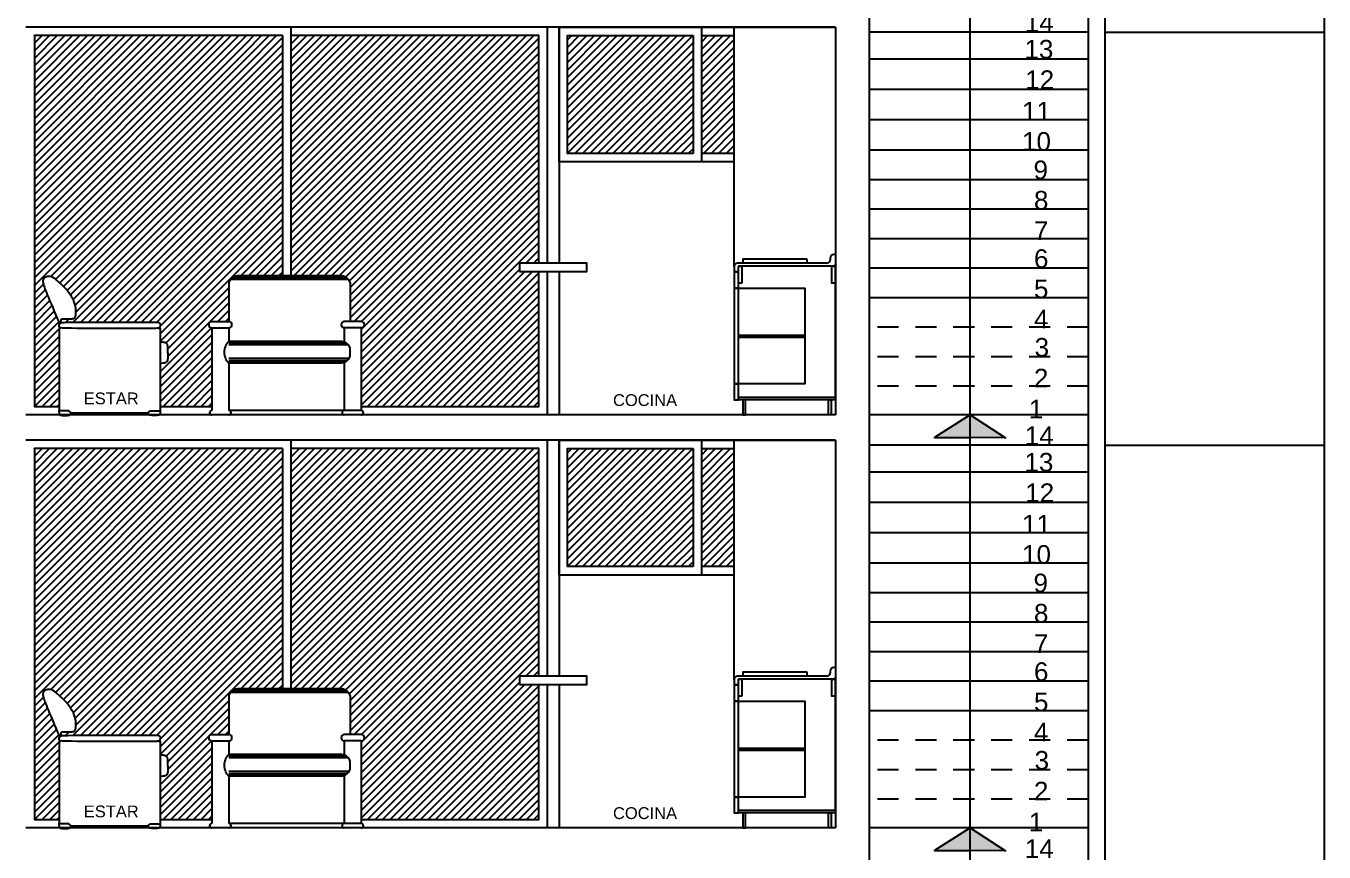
# Model space of a CAD drawing. Header units: millimetres. Extents: x 1217 to 2428, y 234 to 644.
# Drawn here: x 2238.77 to 2246.47, y 409.11 to 414.01 of the extents above; entities that cross this region are included whole.
import ezdxf

# ---------------------------------------------------------------- set-up
doc = ezdxf.new("R2010")
doc.units = ezdxf.units.MM
doc.linetypes.add('HIDDEN2', pattern=[0.1875, 0.125, -0.0625])
for name, color, linetype in [('0.1', 251, 'Continuous'), ('0.2', 2, 'Continuous'), ('0.3', 6, 'Continuous'), ('ARTEFACTOS', 4, 'Continuous'), ('estructura', 3, 'Continuous'), ('Muebles', 8, 'Continuous'), ('MURO', 5, 'Continuous'), ('Texto', 1, 'Continuous')]:
    doc.layers.add(name, color=color, linetype=linetype)
doc.styles.get("Standard").update_dxf_attribs({"font": 'arial.ttf'})
pattern_1 = [(45, (422.33998, -287.923547), (-0.0224506403, 0.0224506403), [])]
pattern_2 = [(45, (422.33998, -285.473547), (-0.0224506403, 0.0224506403), [])]

# ---------------------------------------------------------------- blocks, each defined once
blk = doc.blocks.new('sillon elv 1')
at = {"layer": '0.2'}
blk.add_line((382065.2343, 7753267.5813), (382065.6901, 7753267.5813), dxfattribs=at)
for points in [[(382065.1739, 7753268.114), (382065.1742, 7753268.1156), (382065.1744, 7753268.1172), (382065.1745, 7753268.1189), (382065.1746, 7753268.1205), (382065.1745, 7753268.1222), (382065.1745, 7753268.1238), (382065.1744, 7753268.1253), (382065.1744, 7753268.1268), (382065.1745, 7753268.1281), (382065.1745, 7753268.1294), (382065.1747, 7753268.1306), (382065.1749, 7753268.1316), (382065.1751, 7753268.1326), (382065.1753, 7753268.1335), (382065.1756, 7753268.1342), (382065.1759, 7753268.1349), (382065.1762, 7753268.1355), (382065.1765, 7753268.136), (382065.1768, 7753268.1364), (382065.1771, 7753268.1368), (382065.1775, 7753268.1371), (382065.178, 7753268.1373), (382065.1785, 7753268.1375), (382065.179, 7753268.1376), (382065.1796, 7753268.1377), (382065.1804, 7753268.1378), (382065.1814, 7753268.1379), (382065.1828, 7753268.1379), (382065.1846, 7753268.138), (382065.187, 7753268.138), (382065.19, 7753268.1381), (382065.1937, 7753268.1381), (382065.1982, 7753268.1381), (382065.2034, 7753268.1382), (382065.2089, 7753268.1383), (382065.2147, 7753268.1384), (382065.2204, 7753268.1385), (382065.2259, 7753268.1386), (382065.231, 7753268.1388), (382065.2353, 7753268.139), (382065.2389, 7753268.1392), (382065.2417, 7753268.1395), (382065.2439, 7753268.1397), (382065.2455, 7753268.14), (382065.2467, 7753268.1403), (382065.2476, 7753268.1405), (382065.2482, 7753268.1408), (382065.2488, 7753268.141), (382065.2493, 7753268.1412), (382065.2498, 7753268.1413), (382065.2504, 7753268.1415), (382065.2509, 7753268.1417), (382065.2515, 7753268.142), (382065.2522, 7753268.1423), (382065.2529, 7753268.1426), (382065.2537, 7753268.1431), (382065.2545, 7753268.1437), (382065.2554, 7753268.1444), (382065.2563, 7753268.1454), (382065.2572, 7753268.1465), (382065.2581, 7753268.148), (382065.2589, 7753268.1498), (382065.2597, 7753268.1519), (382065.2604, 7753268.1545), (382065.2611, 7753268.1574), (382065.2616, 7753268.1608), (382065.262, 7753268.1645), (382065.2624, 7753268.1685), (382065.2626, 7753268.1727), (382065.2627, 7753268.1771), (382065.2627, 7753268.1816), (382065.2627, 7753268.1863), (382065.2625, 7753268.1909), (382065.2622, 7753268.1956), (382065.2617, 7753268.2004), (382065.2611, 7753268.2053), (382065.2603, 7753268.2102), (382065.2593, 7753268.2154), (382065.258, 7753268.2207), (382065.2565, 7753268.2262), (382065.2547, 7753268.2319), (382065.2526, 7753268.2378), (382065.2501, 7753268.2439), (382065.2474, 7753268.2502), (382065.2443, 7753268.2566), (382065.2408, 7753268.2632), (382065.2369, 7753268.2699), (382065.2327, 7753268.2767), (382065.228, 7753268.2836), (382065.2229, 7753268.2906), (382065.2176, 7753268.2976), (382065.212, 7753268.3046), (382065.2061, 7753268.3115), (382065.2001, 7753268.3182), (382065.194, 7753268.3249), (382065.1878, 7753268.3313), (382065.1816, 7753268.3375), (382065.1754, 7753268.3434), (382065.1694, 7753268.349), (382065.1635, 7753268.3543), (382065.1578, 7753268.3592), (382065.1525, 7753268.3637), (382065.1475, 7753268.3679), (382065.1429, 7753268.3715), (382065.1387, 7753268.3747), (382065.135, 7753268.3775), (382065.1316, 7753268.3799), (382065.1286, 7753268.382), (382065.1259, 7753268.3837), (382065.1233, 7753268.3851), (382065.1209, 7753268.3863), (382065.1187, 7753268.3874), (382065.1165, 7753268.3882), (382065.1144, 7753268.3889), (382065.1123, 7753268.3895), (382065.1103, 7753268.3899), (382065.1083, 7753268.3902), (382065.1063, 7753268.3904), (382065.1044, 7753268.3905), (382065.1024, 7753268.3904), (382065.1005, 7753268.3903), (382065.0985, 7753268.39), (382065.0966, 7753268.3897), (382065.0947, 7753268.3894), (382065.0929, 7753268.3889), (382065.0912, 7753268.3885), (382065.0896, 7753268.388), (382065.088, 7753268.3876), (382065.0866, 7753268.3872), (382065.0853, 7753268.3867), (382065.084, 7753268.3863), (382065.0829, 7753268.3859), (382065.0818, 7753268.3854), (382065.0808, 7753268.385), (382065.0798, 7753268.3846), (382065.0789, 7753268.3841), (382065.0779, 7753268.3836), (382065.077, 7753268.3831), (382065.0761, 7753268.3825), (382065.0752, 7753268.3818), (382065.0743, 7753268.3811), (382065.0735, 7753268.3803), (382065.0726, 7753268.3794), (382065.0718, 7753268.3784), (382065.071, 7753268.3773), (382065.0702, 7753268.376), (382065.0695, 7753268.3746), (382065.0688, 7753268.3731), (382065.0682, 7753268.3715), (382065.0677, 7753268.3697), (382065.0672, 7753268.3679), (382065.0668, 7753268.3659), (382065.0666, 7753268.3638), (382065.0665, 7753268.3614), (382065.0666, 7753268.3588), (382065.0669, 7753268.3558), (382065.0675, 7753268.3524), (382065.0683, 7753268.3484), (382065.0695, 7753268.3438), (382065.0711, 7753268.3385), (382065.0731, 7753268.3324), (382065.0756, 7753268.3252), (382065.0787, 7753268.3168), (382065.0825, 7753268.3069), (382065.0871, 7753268.2952), (382065.0925, 7753268.2816), (382065.099, 7753268.2658), (382065.1066, 7753268.2475), (382065.1153, 7753268.2269), (382065.1246, 7753268.2047), (382065.1341, 7753268.1823), (382065.1433, 7753268.1607), (382065.1516, 7753268.1412), (382065.1585, 7753268.125), (382065.1635, 7753268.1132), (382065.1662, 7753268.107)], [(382065.7482, 7753268.1195), (382065.7512, 7753268.1185), (382065.7538, 7753268.1173), (382065.7559, 7753268.1159), (382065.7576, 7753268.1144), (382065.759, 7753268.1129), (382065.7601, 7753268.1112), (382065.761, 7753268.1096), (382065.7617, 7753268.1079), (382065.7622, 7753268.1063), (382065.7626, 7753268.1048), (382065.7628, 7753268.1033), (382065.7629, 7753268.1018), (382065.763, 7753268.1004), (382065.7629, 7753268.0991), (382065.7628, 7753268.0978), (382065.7626, 7753268.0966), (382065.7624, 7753268.0954), (382065.7621, 7753268.0943), (382065.7618, 7753268.0932), (382065.7614, 7753268.0922), (382065.7609, 7753268.0912), (382065.7604, 7753268.0903), (382065.7599, 7753268.0894), (382065.7593, 7753268.0885), (382065.7586, 7753268.0877), (382065.7578, 7753268.0869), (382065.757, 7753268.0861), (382065.756, 7753268.0854), (382065.7551, 7753268.0847), (382065.754, 7753268.0841), (382065.7529, 7753268.0835), (382065.7517, 7753268.083), (382065.7502, 7753268.0826), (382065.7476, 7753268.0823), (382065.7428, 7753268.082), (382065.7348, 7753268.0818), (382065.7223, 7753268.0816), (382065.7045, 7753268.0815), (382065.6801, 7753268.0814), (382065.6482, 7753268.0813), (382065.6082, 7753268.0812), (382065.5617, 7753268.0812), (382065.5109, 7753268.0812), (382065.458, 7753268.0813), (382065.4051, 7753268.0813), (382065.3544, 7753268.0815), (382065.3081, 7753268.0817), (382065.2683, 7753268.0819), (382065.2366, 7753268.0823), (382065.2126, 7753268.0827), (382065.1951, 7753268.0832), (382065.1831, 7753268.0837), (382065.1755, 7753268.0842), (382065.1711, 7753268.0848), (382065.169, 7753268.0854), (382065.168, 7753268.0859), (382065.1673, 7753268.0865), (382065.1666, 7753268.0871), (382065.166, 7753268.0877), (382065.1655, 7753268.0884), (382065.1649, 7753268.0891), (382065.1645, 7753268.0899), (382065.164, 7753268.0907), (382065.1636, 7753268.0917), (382065.1633, 7753268.0927), (382065.1629, 7753268.0939), (382065.1627, 7753268.0951), (382065.1625, 7753268.0963), (382065.1623, 7753268.0976), (382065.1623, 7753268.0988), (382065.1623, 7753268.1), (382065.1625, 7753268.1011), (382065.1628, 7753268.1021), (382065.1632, 7753268.1031), (382065.1636, 7753268.1039), (382065.1642, 7753268.1048), (382065.1648, 7753268.1056), (382065.1655, 7753268.1063), (382065.1662, 7753268.1071), (382065.1669, 7753268.1078), (382065.1676, 7753268.1086), (382065.1684, 7753268.1094), (382065.1691, 7753268.1101), (382065.1699, 7753268.1109), (382065.1707, 7753268.1116), (382065.1716, 7753268.1124), (382065.1724, 7753268.113), (382065.1733, 7753268.1137), (382065.1743, 7753268.1143), (382065.1753, 7753268.1148), (382065.1764, 7753268.1153), (382065.1774, 7753268.1157), (382065.1785, 7753268.1161), (382065.1796, 7753268.1164), (382065.1807, 7753268.1167), (382065.1818, 7753268.1169), (382065.1839, 7753268.1172), (382065.1926, 7753268.1174), (382065.2144, 7753268.1176), (382065.2558, 7753268.1178), (382065.3233, 7753268.1181), (382065.4235, 7753268.1185), (382065.563, 7753268.1189), (382065.7482, 7753268.1195)], [(382065.1727, 7753268.0846), (382065.1704, 7753268.0832), (382065.1685, 7753268.0819), (382065.1669, 7753268.0806), (382065.1657, 7753268.0794), (382065.1647, 7753268.0781), (382065.164, 7753268.0769), (382065.1634, 7753268.0758), (382065.1631, 7753268.0746), (382065.1628, 7753268.0726), (382065.1626, 7753268.0652), (382065.1625, 7753268.047), (382065.1624, 7753268.0127), (382065.1624, 7753267.9567), (382065.1624, 7753267.8738), (382065.1624, 7753267.7584), (382065.1624, 7753267.6053)], [(382065.7621, 7753268.0013), (382065.7666, 7753268.0017), (382065.7707, 7753268.0019), (382065.7743, 7753268.0019), (382065.7775, 7753268.0017), (382065.7804, 7753268.0013), (382065.783, 7753268.0009), (382065.7852, 7753268.0003), (382065.7873, 7753267.9997), (382065.7892, 7753267.9991), (382065.791, 7753267.9984), (382065.7926, 7753267.9978), (382065.7941, 7753267.9971), (382065.7954, 7753267.9963), (382065.7966, 7753267.9955), (382065.7977, 7753267.9947), (382065.7987, 7753267.9938), (382065.7996, 7753267.9929), (382065.8005, 7753267.9919), (382065.8012, 7753267.9909), (382065.8018, 7753267.9898), (382065.8024, 7753267.9888), (382065.803, 7753267.9877), (382065.8034, 7753267.9866), (382065.8039, 7753267.9855), (382065.8043, 7753267.9843), (382065.8046, 7753267.9831), (382065.8049, 7753267.9816), (382065.8052, 7753267.9797), (382065.8055, 7753267.9773), (382065.8058, 7753267.9743), (382065.806, 7753267.9705), (382065.8062, 7753267.9658), (382065.8064, 7753267.9601), (382065.8066, 7753267.9536), (382065.8068, 7753267.9466), (382065.8069, 7753267.9394), (382065.8071, 7753267.9322), (382065.8072, 7753267.9251), (382065.8072, 7753267.9186), (382065.8072, 7753267.9129), (382065.8072, 7753267.9081), (382065.8072, 7753267.9041), (382065.807, 7753267.901), (382065.8069, 7753267.8984), (382065.8067, 7753267.8964), (382065.8065, 7753267.8948), (382065.8062, 7753267.8934), (382065.8059, 7753267.8922), (382065.8056, 7753267.891), (382065.8053, 7753267.8898), (382065.8048, 7753267.8887), (382065.8044, 7753267.8876), (382065.8039, 7753267.8865), (382065.8033, 7753267.8855), (382065.8027, 7753267.8845), (382065.802, 7753267.8836), (382065.8012, 7753267.8828), (382065.8004, 7753267.882), (382065.7995, 7753267.8812), (382065.7986, 7753267.8805), (382065.7976, 7753267.8799), (382065.7966, 7753267.8793), (382065.7955, 7753267.8787), (382065.7944, 7753267.8782), (382065.7933, 7753267.8777), (382065.7918, 7753267.8772), (382065.7898, 7753267.8767), (382065.787, 7753267.8762), (382065.783, 7753267.8755), (382065.7778, 7753267.8748), (382065.7709, 7753267.874), (382065.7621, 7753267.8731)], [(382065.1619, 7753267.5923), (382065.1619, 7753267.5897), (382065.1619, 7753267.5872), (382065.162, 7753267.585), (382065.1622, 7753267.5829), (382065.1624, 7753267.581), (382065.1627, 7753267.5792), (382065.163, 7753267.5776), (382065.1633, 7753267.5762), (382065.1636, 7753267.5749), (382065.164, 7753267.5737), (382065.1644, 7753267.5727), (382065.1648, 7753267.5718), (382065.1653, 7753267.5709), (382065.1658, 7753267.5702), (382065.1665, 7753267.5695), (382065.1672, 7753267.5689), (382065.168, 7753267.5684), (382065.1689, 7753267.5679), (382065.17, 7753267.5674), (382065.1712, 7753267.5671), (382065.1727, 7753267.5667), (382065.1744, 7753267.5664), (382065.1763, 7753267.5662), (382065.1785, 7753267.566), (382065.1811, 7753267.5658), (382065.1839, 7753267.5657), (382065.1869, 7753267.5657), (382065.19, 7753267.5656), (382065.1932, 7753267.5656), (382065.1965, 7753267.5656), (382065.1997, 7753267.5657), (382065.2028, 7753267.5657), (382065.2058, 7753267.5658), (382065.2087, 7753267.5658), (382065.2114, 7753267.5659), (382065.2139, 7753267.566), (382065.2162, 7753267.5662), (382065.2184, 7753267.5664), (382065.2203, 7753267.5667), (382065.2221, 7753267.5671), (382065.2237, 7753267.5675), (382065.2251, 7753267.5682), (382065.2265, 7753267.5691), (382065.2278, 7753267.5704), (382065.2292, 7753267.5722), (382065.2307, 7753267.5745), (382065.2324, 7753267.5775), (382065.2343, 7753267.5813)], [(382065.7625, 7753267.5923), (382065.7626, 7753267.5897), (382065.7625, 7753267.5872), (382065.7624, 7753267.585), (382065.7623, 7753267.5829), (382065.762, 7753267.581), (382065.7618, 7753267.5792), (382065.7615, 7753267.5776), (382065.7612, 7753267.5762), (382065.7608, 7753267.5749), (382065.7605, 7753267.5737), (382065.7601, 7753267.5727), (382065.7597, 7753267.5718), (382065.7592, 7753267.5709), (382065.7586, 7753267.5702), (382065.758, 7753267.5695), (382065.7573, 7753267.5689), (382065.7565, 7753267.5684), (382065.7556, 7753267.5679), (382065.7545, 7753267.5674), (382065.7533, 7753267.5671), (382065.7518, 7753267.5667), (382065.7501, 7753267.5664), (382065.7482, 7753267.5662), (382065.7459, 7753267.566), (382065.7434, 7753267.5658), (382065.7406, 7753267.5657), (382065.7376, 7753267.5657), (382065.7345, 7753267.5656), (382065.7312, 7753267.5656), (382065.728, 7753267.5656), (382065.7248, 7753267.5657), (382065.7216, 7753267.5657), (382065.7186, 7753267.5658), (382065.7158, 7753267.5658), (382065.7131, 7753267.5659), (382065.7106, 7753267.566), (382065.7083, 7753267.5662), (382065.7061, 7753267.5664), (382065.7041, 7753267.5667), (382065.7024, 7753267.5671), (382065.7008, 7753267.5675), (382065.6993, 7753267.5682), (382065.698, 7753267.5691), (382065.6966, 7753267.5704), (382065.6952, 7753267.5722), (382065.6937, 7753267.5745), (382065.6921, 7753267.5775), (382065.6901, 7753267.5813)]]:
    blk.add_lwpolyline(points, dxfattribs=at)
at = {"layer": '0.2', "elevation": 0}
for points in [[(382065.7529, 7753268.0835), (382065.7621, 7753268.0835), (382065.7621, 7753267.6053)], [(382065.1624, 7753267.6053), (382065.1619, 7753267.5923)], [(382065.2343, 7753267.5813), (382065.2197, 7753267.5923), (382065.1619, 7753267.5923)], [(382065.6901, 7753267.5813), (382065.7047, 7753267.5923), (382065.7636, 7753267.5923)], [(382065.7621, 7753267.6053), (382065.7625, 7753267.5923)]]:
    blk.add_lwpolyline(points, dxfattribs=at)

msp = doc.modelspace()

# ---------------------------------------------------------------- hatches: boundary and pattern name
at = {"layer": '0.1', "ltscale": 3}
h = msp.add_hatch(dxfattribs=at)
h.set_pattern_fill('ANSI31', color=256, scale=0.01)
h.set_pattern_definition(pattern_2)
h.paths.add_polyline_path([(2240.07395, 413.95099), (2238.81771, 413.95099), (2238.81771, 411.75099), (2238.96407, 411.75099), (2238.96407, 411.89078), (2238.96405, 412.00611), (2238.96405, 412.08904), (2238.96407, 412.14499), (2238.96413, 412.17935), (2238.96425, 412.19753), (2238.9645, 412.20673), (2238.96628, 412.21062), (2238.96925, 412.21364), (2238.97388, 412.21681), (2238.97013, 412.21784), (2238.96691, 412.22069), (2238.96503, 412.22439), (2238.96389, 412.22944), (2238.9641, 412.23402), (2238.96571, 412.237), (2238.96782, 412.23941), (2238.9652, 412.24554), (2238.96016, 412.25732), (2238.95324, 412.27355), (2238.94494, 412.29304), (2238.93579, 412.3146), (2238.92628, 412.33704), (2238.91694, 412.35919), (2238.90827, 412.37986), (2238.9007, 412.39811), (2238.89422, 412.41392), (2238.88873, 412.42754), (2238.88414, 412.43919), (2238.88034, 412.44911), (2238.87725, 412.45754), (2238.87476, 412.4647), (2238.87278, 412.47084), (2238.87121, 412.47616), (2238.86944, 412.48295), (2238.86831, 412.48977), (2238.86814, 412.49492), (2238.86863, 412.4992), (2238.86976, 412.50383), (2238.87182, 412.50836), (2238.8746, 412.51228), (2238.87798, 412.51507), (2238.88191, 412.51716), (2238.88562, 412.51863), (2238.88977, 412.51998), (2238.89482, 412.52138), (2238.90037, 412.52248), (2238.90611, 412.52291), (2238.91098, 412.52247), (2238.91503, 412.52161), (2238.91927, 412.52019), (2238.92379, 412.51814), (2238.92883, 412.51527), (2238.93331, 412.51225), (2238.93666, 412.50986), (2238.94038, 412.50708), (2238.94453, 412.50386), (2238.94913, 412.50019), (2238.95415, 412.49607), (2238.95951, 412.49153), (2238.96517, 412.48661), (2238.97106, 412.48133), (2238.97711, 412.47572), (2238.98327, 412.4698), (2238.98948, 412.46362), (2238.99567, 412.4572), (2239.00179, 412.45057), (2239.0078, 412.44379), (2239.01364, 412.4369), (2239.01926, 412.42993), (2239.02462, 412.42294), (2239.02966, 412.41596), (2239.03433, 412.40904), (2239.0386, 412.40222), (2239.04246, 412.39552), (2239.04594, 412.38894), (2239.04906, 412.38251), (2239.05182, 412.37624), (2239.05425, 412.37014), (2239.05636, 412.36423), (2239.05818, 412.35852), (2239.0597, 412.35302), (2239.06097, 412.34772), (2239.06199, 412.34258), (2239.0628, 412.33759), (2239.06342, 412.33272), (2239.06387, 412.32795), (2239.06417, 412.32325), (2239.06435, 412.3186), (2239.06442, 412.31399), (2239.06439, 412.30945), (2239.06426, 412.30504), (2239.06391, 412.29866), (2239.06305, 412.29122), (2239.06181, 412.28539), (2239.05989, 412.28024), (2239.05722, 412.27678), (2239.05413, 412.27459), (2239.05014, 412.27319), (2239.04856, 412.27255), (2239.04466, 412.27191), (2239.0406, 412.27155), (2239.03702, 412.27133), (2239.03263, 412.27113), (2239.02757, 412.27097), (2239.02208, 412.27083), (2239.01635, 412.27071), (2239.0106, 412.27062), (2239.00505, 412.27054), (2238.99991, 412.27048), (2238.99539, 412.27043), (2238.99164, 412.27039), (2238.98864, 412.27036), (2238.98627, 412.27032), (2238.98445, 412.27028), (2238.98308, 412.27023), (2238.98205, 412.27016), (2238.98128, 412.27007), (2238.98067, 412.26996), (2238.98013, 412.26981), (2238.97965, 412.26963), (2238.97921, 412.2694), (2238.97882, 412.26911), (2238.97846, 412.26876), (2238.97813, 412.26834), (2238.97783, 412.26784), (2238.97753, 412.26726), (2238.97726, 412.26658), (2238.97699, 412.2658), (2238.97675, 412.26493), (2238.97654, 412.26396), (2238.97636, 412.2629), (2238.97622, 412.26173), (2238.97613, 412.26047), (2238.97609, 412.2591), (2238.9761, 412.25764), (2238.97615, 412.25609), (2238.97631, 412.25113), (2238.97574, 412.24655), (2238.97947, 412.24826), (2238.98397, 412.24947), (2238.99429, 412.24971), (2239.01605, 412.24992), (2239.05743, 412.25016), (2239.12496, 412.25045), (2239.22518, 412.25081), (2239.36464, 412.25126), (2239.54989, 412.25182), (2239.55429, 412.25034), (2239.55852, 412.24763), (2239.56133, 412.2445), (2239.56346, 412.24049), (2239.56459, 412.23571), (2239.56466, 412.23155), (2239.56397, 412.22704), (2239.56248, 412.22303), (2239.55994, 412.2195), (2239.55539, 412.21585), (2239.56375, 412.21585), (2239.56375, 412.13366), (2239.56831, 412.13408), (2239.57425, 412.13435), (2239.58064, 412.13393), (2239.58568, 412.13299), (2239.59104, 412.13144), (2239.59589, 412.12942), (2239.5995, 412.12711), (2239.60215, 412.12438), (2239.60411, 412.12124), (2239.60597, 412.11691), (2239.60679, 412.11311), (2239.60733, 412.1084), (2239.60768, 412.1028), (2239.6079, 412.09809), (2239.6081, 412.09241), (2239.6083, 412.08596), (2239.60847, 412.07899), (2239.60862, 412.07175), (2239.60875, 412.06449), (2239.60884, 412.05749), (2239.6089, 412.05098), (2239.60892, 412.04522), (2239.60888, 412.0381), (2239.60863, 412.0305), (2239.60801, 412.02596), (2239.60676, 412.02138), (2239.60475, 412.01715), (2239.60186, 412.0139), (2239.59838, 412.01163), (2239.59467, 412.00985), (2239.59037, 412.00877), (2239.5847, 412.00788), (2239.57943, 412.00719), (2239.57253, 412.00638), (2239.56375, 412.00543), (2239.56375, 411.75099), (2239.87123, 411.75099), (2239.87123, 412.21691, -1), (2239.87123, 412.25486), (2239.97123, 412.25486), (2239.97123, 412.48579, -0.3308101), (2240.02982, 412.52581), (2240.07395, 412.52581)])
h = msp.add_hatch(dxfattribs=at)
h.set_pattern_fill('ANSI31', color=256, scale=0.01)
h.set_pattern_definition(pattern_2)
h.paths.add_polyline_path([(2240.28961, 413.95099), (2240.07395, 413.95099), (2240.07395, 412.52581), (2240.28961, 412.52581)])
h.paths.add_polyline_path([(2241.67351, 413.95099), (2240.33961, 413.95099), (2240.33961, 412.52581), (2240.6335, 412.52581, -0.3308107), (2240.69209, 412.48579), (2240.69209, 412.25486), (2240.75706, 412.25486, -1), (2240.75706, 412.21691), (2240.75706, 411.75099), (2241.67351, 411.75099)])
h.paths.add_polyline_path([(2241.81152, 413.95099), (2241.67351, 413.95099), (2241.67351, 411.75099), (2241.81152, 411.75099), (2241.81152, 412.55099), (2241.69651, 412.55099), (2241.69651, 412.60099), (2241.81152, 412.60099)])
h.paths.add_polyline_path([(2242.7263, 413.95099), (2241.98152, 413.95099), (2241.98152, 413.25099), (2242.7263, 413.25099)])
h.paths.add_polyline_path([(2242.97135, 413.95099), (2242.7763, 413.95099), (2242.7763, 413.25099), (2242.97135, 413.25099)])
h = msp.add_hatch(dxfattribs=at)
h.set_pattern_fill('ANSI31', color=256, scale=0.01)
h.set_pattern_definition(pattern_1)
h.paths.add_polyline_path([(2240.07395, 411.50099), (2238.81771, 411.50099), (2238.81771, 409.30099), (2238.96407, 409.30099), (2238.96407, 409.44078), (2238.96405, 409.55611), (2238.96405, 409.63904), (2238.96407, 409.69499), (2238.96413, 409.72935), (2238.96425, 409.74753), (2238.9645, 409.75673), (2238.96628, 409.76062), (2238.96925, 409.76364), (2238.97388, 409.76681), (2238.97013, 409.76784), (2238.96691, 409.77069), (2238.96503, 409.77439), (2238.96389, 409.77944), (2238.9641, 409.78402), (2238.96571, 409.787), (2238.96782, 409.78941), (2238.9652, 409.79554), (2238.96016, 409.80732), (2238.95324, 409.82355), (2238.94494, 409.84304), (2238.93579, 409.8646), (2238.92628, 409.88704), (2238.91694, 409.90919), (2238.90827, 409.92986), (2238.9007, 409.94811), (2238.89422, 409.96392), (2238.88873, 409.97754), (2238.88414, 409.98919), (2238.88034, 409.99911), (2238.87725, 410.00754), (2238.87476, 410.0147), (2238.87278, 410.02084), (2238.87121, 410.02616), (2238.86944, 410.03295), (2238.86831, 410.03977), (2238.86814, 410.04492), (2238.86863, 410.0492), (2238.86976, 410.05383), (2238.87182, 410.05836), (2238.8746, 410.06228), (2238.87798, 410.06507), (2238.88191, 410.06716), (2238.88562, 410.06863), (2238.88977, 410.06998), (2238.89482, 410.07138), (2238.90037, 410.07248), (2238.90611, 410.07291), (2238.91098, 410.07247), (2238.91503, 410.07161), (2238.91927, 410.07019), (2238.92379, 410.06814), (2238.92883, 410.06527), (2238.93331, 410.06225), (2238.93666, 410.05986), (2238.94038, 410.05708), (2238.94453, 410.05386), (2238.94913, 410.05019), (2238.95415, 410.04607), (2238.95951, 410.04153), (2238.96517, 410.03661), (2238.97106, 410.03133), (2238.97711, 410.02571), (2238.98327, 410.0198), (2238.98948, 410.01362), (2238.99567, 410.0072), (2239.00179, 410.00057), (2239.0078, 409.99379), (2239.01364, 409.9869), (2239.01926, 409.97993), (2239.02462, 409.97294), (2239.02966, 409.96596), (2239.03433, 409.95904), (2239.0386, 409.95222), (2239.04246, 409.94552), (2239.04594, 409.93894), (2239.04906, 409.93251), (2239.05182, 409.92624), (2239.05425, 409.92014), (2239.05636, 409.91423), (2239.05818, 409.90852), (2239.0597, 409.90302), (2239.06097, 409.89772), (2239.06199, 409.89258), (2239.0628, 409.88759), (2239.06342, 409.88272), (2239.06387, 409.87795), (2239.06417, 409.87325), (2239.06435, 409.8686), (2239.06442, 409.86399), (2239.06439, 409.85945), (2239.06426, 409.85504), (2239.06391, 409.84866), (2239.06305, 409.84122), (2239.06181, 409.83539), (2239.05989, 409.83024), (2239.05722, 409.82678), (2239.05413, 409.82459), (2239.05014, 409.82319), (2239.04856, 409.82255), (2239.04466, 409.82191), (2239.0406, 409.82155), (2239.03702, 409.82133), (2239.03263, 409.82113), (2239.02757, 409.82097), (2239.02208, 409.82083), (2239.01635, 409.82071), (2239.0106, 409.82062), (2239.00505, 409.82054), (2238.99991, 409.82048), (2238.99539, 409.82043), (2238.99164, 409.82039), (2238.98864, 409.82036), (2238.98627, 409.82032), (2238.98445, 409.82028), (2238.98308, 409.82023), (2238.98205, 409.82016), (2238.98128, 409.82007), (2238.98067, 409.81996), (2238.98013, 409.81981), (2238.97965, 409.81963), (2238.97921, 409.8194), (2238.97882, 409.81911), (2238.97846, 409.81876), (2238.97813, 409.81834), (2238.97783, 409.81784), (2238.97753, 409.81726), (2238.97726, 409.81658), (2238.97699, 409.8158), (2238.97675, 409.81493), (2238.97654, 409.81396), (2238.97636, 409.8129), (2238.97622, 409.81173), (2238.97613, 409.81047), (2238.97609, 409.8091), (2238.9761, 409.80764), (2238.97615, 409.80609), (2238.97631, 409.80113), (2238.97574, 409.79655), (2238.97947, 409.79826), (2238.98397, 409.79947), (2238.99429, 409.79971), (2239.01605, 409.79992), (2239.05743, 409.80016), (2239.12496, 409.80045), (2239.22518, 409.80081), (2239.36464, 409.80126), (2239.54989, 409.80182), (2239.55429, 409.80034), (2239.55852, 409.79763), (2239.56133, 409.7945), (2239.56346, 409.79049), (2239.56459, 409.78571), (2239.56466, 409.78155), (2239.56397, 409.77704), (2239.56248, 409.77303), (2239.55994, 409.7695), (2239.55539, 409.76585), (2239.56375, 409.76585), (2239.56375, 409.68366), (2239.56831, 409.68408), (2239.57425, 409.68435), (2239.58064, 409.68393), (2239.58568, 409.68299), (2239.59104, 409.68144), (2239.59589, 409.67942), (2239.5995, 409.67711), (2239.60215, 409.67437), (2239.60411, 409.67124), (2239.60597, 409.66691), (2239.60679, 409.66311), (2239.60733, 409.6584), (2239.60768, 409.6528), (2239.6079, 409.64809), (2239.6081, 409.64241), (2239.6083, 409.63596), (2239.60847, 409.62899), (2239.60862, 409.62175), (2239.60875, 409.61449), (2239.60884, 409.60749), (2239.6089, 409.60098), (2239.60892, 409.59522), (2239.60888, 409.5881), (2239.60863, 409.5805), (2239.60801, 409.57596), (2239.60676, 409.57138), (2239.60475, 409.56715), (2239.60186, 409.5639), (2239.59838, 409.56163), (2239.59467, 409.55985), (2239.59037, 409.55876), (2239.5847, 409.55788), (2239.57943, 409.55719), (2239.57253, 409.55638), (2239.56375, 409.55543), (2239.56375, 409.30099), (2239.87123, 409.30099), (2239.87123, 409.76691, -1), (2239.87123, 409.80486), (2239.97123, 409.80486), (2239.97123, 410.03579, -0.3308101), (2240.02982, 410.07581), (2240.07395, 410.07581)])
h = msp.add_hatch(dxfattribs=at)
h.set_pattern_fill('ANSI31', color=256, scale=0.01)
h.set_pattern_definition(pattern_1)
h.paths.add_polyline_path([(2240.28961, 411.50099), (2240.07395, 411.50099), (2240.07395, 410.07581), (2240.28961, 410.07581)])
h.paths.add_polyline_path([(2241.67351, 411.50099), (2240.33961, 411.50099), (2240.33961, 410.07581), (2240.6335, 410.07581, -0.3308107), (2240.69209, 410.03579), (2240.69209, 409.80486), (2240.75706, 409.80486, -1), (2240.75706, 409.76691), (2240.75706, 409.30099), (2241.67351, 409.30099)])
h.paths.add_polyline_path([(2241.81152, 411.50099), (2241.67351, 411.50099), (2241.67351, 409.30099), (2241.81152, 409.30099), (2241.81152, 410.10099), (2241.69651, 410.10099), (2241.69651, 410.15099), (2241.81152, 410.15099)])
h.paths.add_polyline_path([(2242.7263, 411.50099), (2241.98152, 411.50099), (2241.98152, 410.80099), (2242.7263, 410.80099)])
h.paths.add_polyline_path([(2242.97135, 411.50099), (2242.7763, 411.50099), (2242.7763, 410.80099), (2242.97135, 410.80099)])
at = {"layer": 'Muebles', "linetype": 'ByBlock'}
h = msp.add_hatch(color=256, dxfattribs=at)
h.paths.add_polyline_path([(2244.58119, 411.56471), (2244.37014, 411.56618), (2244.37108, 411.70099)])
h.paths.add_polyline_path([(2244.37108, 411.70099), (2244.37014, 411.56618), (2244.1591, 411.56765)])
h = msp.add_hatch(color=256, dxfattribs=at)
h.paths.add_polyline_path([(2244.58119, 409.11471), (2244.37014, 409.11618), (2244.37108, 409.25099)])
h.paths.add_polyline_path([(2244.37108, 409.25099), (2244.37014, 409.11618), (2244.1591, 409.11765)])

# ---------------------------------------------------------------- linework, layer by layer
at = {"layer": '0.1', "ltscale": 3, "elevation": 0}
for points in [[(2244.37108, 411.67099), (2244.37108, 414.15099)], [(2240.33961, 414.00099), (2240.33961, 412.52581)], [(2242.97135, 413.20099), (2241.93152, 413.20099), (2241.93152, 414.00099), (2243.57108, 414.00099)], [(2242.7763, 414.00099), (2242.7763, 413.20099)], [(2244.37108, 411.69099), (2244.3714, 414.03617)], [(2240.28961, 413.95099), (2238.81771, 413.95099), (2238.81771, 411.75099), (2238.96407, 411.75099)], [(2240.28961, 413.95099), (2240.28961, 412.52581)], [(2241.81152, 412.60099), (2241.81152, 413.95099), (2240.33961, 413.95099)], [(2242.7263, 413.25099), (2241.98152, 413.25099), (2241.98152, 413.95099), (2242.7263, 413.95099)], [(2242.7263, 413.95099), (2242.7263, 413.25099)], [(2242.7763, 413.95099), (2242.97135, 413.95099)], [(2245.17108, 413.97099), (2246.47108, 413.97099)], [(2245.17108, 413.97099), (2246.47108, 413.97099)], [(2242.97135, 413.25099), (2242.7763, 413.25099)], [(2240.75706, 411.75099), (2241.81152, 411.75099), (2241.81152, 412.55099)], [(2239.56375, 411.75099), (2239.87123, 411.75099)], [(2244.37108, 409.22099), (2244.37108, 411.70099)], [(2240.33961, 411.55099), (2240.33961, 410.07581)], [(2242.97135, 410.75099), (2241.93152, 410.75099), (2241.93152, 411.55099), (2243.57108, 411.55099)], [(2242.7763, 411.55099), (2242.7763, 410.75099)], [(2244.37108, 409.24099), (2244.3714, 411.58617)], [(2245.17108, 411.52099), (2246.47108, 411.52099)], [(2245.17108, 411.52099), (2246.47108, 411.52099)], [(2240.28961, 411.50099), (2238.81771, 411.50099), (2238.81771, 409.30099), (2238.96407, 409.30099)], [(2240.28961, 411.50099), (2240.28961, 410.07581)], [(2241.81152, 410.15099), (2241.81152, 411.50099), (2240.33961, 411.50099)], [(2242.7263, 410.80099), (2241.98152, 410.80099), (2241.98152, 411.50099), (2242.7263, 411.50099)], [(2242.7263, 411.50099), (2242.7263, 410.80099)], [(2242.7763, 411.50099), (2242.97135, 411.50099)], [(2242.97135, 410.80099), (2242.7763, 410.80099)], [(2240.75706, 409.30099), (2241.81152, 409.30099), (2241.81152, 410.10099)], [(2239.56375, 409.30099), (2239.87123, 409.30099)], [(2244.37108, 406.77099), (2244.37108, 409.25099)], [(2244.37108, 406.79099), (2244.3714, 409.13617)]]:
    msp.add_lwpolyline(points, dxfattribs=at)
at = {"layer": '0.1', "linetype": 'ByBlock', "elevation": 0}
for points in [[(2240.66791, 412.51648), (2239.99541, 412.51648)], [(2240.63821, 412.52581), (2240.02982, 412.52581)], [(2240.63821, 412.52581), (2240.02982, 412.52581)], [(2239.97123, 412.48579), (2239.97123, 412.25486)], [(2239.97123, 412.48579), (2239.97123, 412.25486)], [(2240.68179, 412.50417), (2239.98152, 412.50417)], [(2240.69209, 412.48579), (2240.69209, 412.25486)], [(2240.69209, 412.48579), (2240.69209, 412.25486)], [(2240.69209, 412.48579), (2240.69209, 412.25486)], [(2239.87123, 412.25486), (2239.97123, 412.25486)], [(2239.87123, 412.25486), (2239.97123, 412.25486)], [(2239.87123, 412.21691), (2239.87123, 411.7277)], [(2239.87123, 412.21691), (2239.97123, 412.21691)], [(2239.87123, 412.21691), (2239.87123, 411.7277)], [(2239.87123, 412.21691), (2239.97123, 412.21691)], [(2239.97123, 412.21691), (2239.97123, 412.13706)], [(2239.97123, 412.21691), (2239.97123, 412.13706)], [(2240.75706, 412.25486), (2240.65706, 412.25486)], [(2240.75706, 412.25486), (2240.65706, 412.25486)], [(2240.65706, 412.21691), (2240.65706, 412.13706)], [(2240.75706, 412.21691), (2240.65706, 412.21691)], [(2240.65706, 412.21691), (2240.65706, 412.13706)], [(2240.75706, 412.21691), (2240.65706, 412.21691)], [(2240.75706, 412.21691), (2240.75706, 411.7277)], [(2240.75706, 412.21691), (2240.75706, 411.7277)], [(2240.63821, 412.13706), (2239.97123, 412.13706)], [(2240.63821, 412.13706), (2239.97123, 412.13706)], [(2240.66627, 412.12874), (2239.97123, 412.12874)], [(2240.68129, 412.11601), (2239.97123, 412.11601)], [(2240.68129, 412.11601), (2239.97123, 412.11601)], [(2240.69209, 412.04849), (2240.69209, 412.09703)], [(2240.68547, 412.03508), (2239.97123, 412.03508)], [(2240.67293, 412.02138), (2239.97123, 412.02138)], [(2240.65706, 412.01233), (2239.97123, 412.01233)], [(2240.65706, 412.01233), (2239.97123, 412.01233)], [(2239.97123, 412.00846), (2239.97123, 411.7277)], [(2240.6335, 412.00846), (2239.97123, 412.00846)], [(2239.97123, 412.00846), (2239.97123, 411.7277)], [(2240.6335, 412.00846), (2239.97123, 412.00846)], [(2240.65706, 412.01233), (2240.65706, 411.73156)], [(2240.65706, 412.00846), (2240.65706, 411.7277)], [(2240.75706, 411.7277), (2239.97123, 411.7277)], [(2240.75706, 411.7277), (2239.97123, 411.7277)], [(2240.68179, 410.05417), (2239.98152, 410.05417)], [(2240.66791, 410.06648), (2239.99541, 410.06648)], [(2240.63821, 410.07581), (2240.02982, 410.07581)], [(2240.63821, 410.07581), (2240.02982, 410.07581)], [(2239.97123, 410.03579), (2239.97123, 409.80486)], [(2239.97123, 410.03579), (2239.97123, 409.80486)], [(2240.69209, 410.03579), (2240.69209, 409.80486)], [(2240.69209, 410.03579), (2240.69209, 409.80486)], [(2240.69209, 410.03579), (2240.69209, 409.80486)], [(2239.87123, 409.80486), (2239.97123, 409.80486)], [(2239.87123, 409.80486), (2239.97123, 409.80486)], [(2239.87123, 409.76691), (2239.87123, 409.2777)], [(2239.87123, 409.76691), (2239.97123, 409.76691)], [(2239.87123, 409.76691), (2239.87123, 409.2777)], [(2239.87123, 409.76691), (2239.97123, 409.76691)], [(2239.97123, 409.76691), (2239.97123, 409.68705)], [(2239.97123, 409.76691), (2239.97123, 409.68705)], [(2240.75706, 409.80486), (2240.65706, 409.80486)], [(2240.75706, 409.80486), (2240.65706, 409.80486)], [(2240.65706, 409.76691), (2240.65706, 409.68705)], [(2240.75706, 409.76691), (2240.65706, 409.76691)], [(2240.65706, 409.76691), (2240.65706, 409.68705)], [(2240.75706, 409.76691), (2240.65706, 409.76691)], [(2240.75706, 409.76691), (2240.75706, 409.2777)], [(2240.75706, 409.76691), (2240.75706, 409.2777)], [(2240.63821, 409.68705), (2239.97123, 409.68705)], [(2240.63821, 409.68705), (2239.97123, 409.68705)], [(2240.66627, 409.67874), (2239.97123, 409.67874)], [(2240.68129, 409.66601), (2239.97123, 409.66601)], [(2240.68129, 409.66601), (2239.97123, 409.66601)], [(2240.69209, 409.59849), (2240.69209, 409.64703)], [(2240.68547, 409.58508), (2239.97123, 409.58508)], [(2240.67293, 409.57138), (2239.97123, 409.57138)], [(2240.65706, 409.56233), (2239.97123, 409.56233)], [(2240.65706, 409.56233), (2239.97123, 409.56233)], [(2239.97123, 409.55846), (2239.97123, 409.2777)], [(2240.6335, 409.55846), (2239.97123, 409.55846)], [(2239.97123, 409.55846), (2239.97123, 409.2777)], [(2240.6335, 409.55846), (2239.97123, 409.55846)], [(2240.65706, 409.56233), (2240.65706, 409.28156)], [(2240.65706, 409.55846), (2240.65706, 409.2777)], [(2240.75706, 409.2777), (2239.97123, 409.2777)], [(2240.75706, 409.2777), (2239.97123, 409.2777)]]:
    msp.add_lwpolyline(points, dxfattribs=at)
at = {"layer": '0.1', "linetype": 'HIDDEN2', "elevation": 0}
for points in [[(2245.07108, 412.22099), (2243.77108, 412.22099)], [(2245.07108, 412.04599), (2243.77108, 412.04599)], [(2245.07108, 411.87099), (2243.77108, 411.87099)], [(2245.07108, 409.77099), (2243.77108, 409.77099)], [(2245.07108, 409.59599), (2243.77108, 409.59599)], [(2245.07108, 409.42099), (2243.77108, 409.42099)]]:
    msp.add_lwpolyline(points, dxfattribs=at)
at = {"layer": '0.1', "linetype": 'ByBlock'}
for centre, radius, start, end in [((2240.02746, 412.46637, 0), 0.05949, 87.731971, 160.95095), ((2240.02746, 412.46637, 0), 0.05949, 87.731971, 160.95095), ((2240.63585, 412.46637, 0), 0.05949, 19.04905, 92.268029), ((2240.63585, 412.46637, 0), 0.05949, 19.04905, 92.268029), ((2239.87123, 412.23589, 0), 0.01897, 90, 270), ((2239.87123, 412.23589, 0), 0.01897, 90, 270), ((2239.97123, 412.23589, 0), 0.01897, 270, 90), ((2239.97123, 412.23589, 0), 0.01897, 270, 90), ((2240.65706, 412.23589, 0), 0.01897, 90, 270), ((2240.65706, 412.23589, 0), 0.01897, 90, 270), ((2240.75706, 412.23589, 0), 0.01897, 270, 90), ((2240.75706, 412.23589, 0), 0.01897, 270, 90), ((2240.03266, 412.07276, 0), 0.08893, 133.695506, 226.304494), ((2240.03266, 412.07276, 0), 0.08893, 133.695506, 226.304494), ((2240.63585, 412.07761, 0), 0.05949, 19.04905, 92.268029), ((2240.63585, 412.07761, 0), 0.05949, 19.04905, 92.268029), ((2240.63585, 412.06791, 0), 0.05949, 267.731971, 340.95095), ((2240.63585, 412.06791, 0), 0.05949, 267.731971, 340.95095), ((2239.87123, 411.71435, 0), 0.01335, 90, 270), ((2239.87123, 411.71435, 0), 0.01335, 90, 270), ((2239.97123, 411.71435, 0), 0.01335, 270, 90), ((2239.97123, 411.71435, 0), 0.01335, 270, 90), ((2240.65706, 411.71435, 0), 0.01335, 90, 270), ((2240.65706, 411.71435, 0), 0.01335, 90, 270), ((2240.75706, 411.71435, 0), 0.01335, 270, 90), ((2240.75706, 411.71435, 0), 0.01335, 270, 90), ((2240.02746, 410.01637, 0), 0.05949, 87.731971, 160.95095), ((2240.02746, 410.01637, 0), 0.05949, 87.731971, 160.95095), ((2240.63585, 410.01637, 0), 0.05949, 19.04905, 92.268029), ((2240.63585, 410.01637, 0), 0.05949, 19.04905, 92.268029), ((2239.87123, 409.78589, 0), 0.01897, 90, 270), ((2239.87123, 409.78589, 0), 0.01897, 90, 270), ((2239.97123, 409.78589, 0), 0.01897, 270, 90), ((2239.97123, 409.78589, 0), 0.01897, 270, 90), ((2240.65706, 409.78589, 0), 0.01897, 90, 270), ((2240.65706, 409.78589, 0), 0.01897, 90, 270), ((2240.75706, 409.78589, 0), 0.01897, 270, 90), ((2240.75706, 409.78589, 0), 0.01897, 270, 90), ((2240.03266, 409.62276, 0), 0.08893, 133.695506, 226.304494), ((2240.03266, 409.62276, 0), 0.08893, 133.695506, 226.304494), ((2240.63585, 409.62761, 0), 0.05949, 19.04905, 92.268029), ((2240.63585, 409.62761, 0), 0.05949, 19.04905, 92.268029), ((2240.63585, 409.61791, 0), 0.05949, 267.731971, 340.95095), ((2240.63585, 409.61791, 0), 0.05949, 267.731971, 340.95095), ((2239.87123, 409.26435, 0), 0.01335, 90, 270), ((2239.87123, 409.26435, 0), 0.01335, 90, 270), ((2239.97123, 409.26435, 0), 0.01335, 270, 90), ((2239.97123, 409.26435, 0), 0.01335, 270, 90), ((2240.65706, 409.26435, 0), 0.01335, 90, 270), ((2240.65706, 409.26435, 0), 0.01335, 90, 270), ((2240.75706, 409.26435, 0), 0.01335, 270, 90), ((2240.75706, 409.26435, 0), 0.01335, 270, 90)]:
    msp.add_arc(centre, radius, start, end, dxfattribs=at)
at = {"layer": '0.2', "ltscale": 3, "elevation": 0}
for points in [[(2241.86152, 414.00099), (2241.86152, 412.60099)], [(2241.93152, 414.00099), (2241.93152, 412.60099)], [(2242.97135, 412.58074), (2242.97135, 414.00099)], [(2245.07108, 413.97099), (2243.77108, 413.97099)], [(2245.07108, 413.81099), (2243.77108, 413.81099)], [(2245.07108, 413.63099), (2243.77108, 413.63099)], [(2245.07108, 413.45099), (2243.77108, 413.45099)], [(2241.86152, 412.55099), (2241.86152, 411.70099)], [(2241.93152, 412.55099), (2241.93152, 411.70099)], [(2245.07108, 411.70099), (2243.77108, 411.70099)], [(2241.86152, 411.55099), (2241.86152, 410.15099)], [(2241.93152, 411.55099), (2241.93152, 410.15099)], [(2242.97135, 410.13074), (2242.97135, 411.55099)], [(2245.07108, 411.52099), (2243.77108, 411.52099)], [(2245.07108, 411.36099), (2243.77108, 411.36099)], [(2245.07108, 411.18099), (2243.77108, 411.18099)], [(2245.07108, 411.00099), (2243.77108, 411.00099)], [(2241.86152, 410.10099), (2241.86152, 409.25099)], [(2241.93152, 410.10099), (2241.93152, 409.25099)], [(2245.07108, 409.25099), (2243.77108, 409.25099)]]:
    msp.add_lwpolyline(points, dxfattribs=at)
at = {"layer": '0.2', "elevation": 0}
for points in [[(2243.40279, 412.62485), (2243.02177, 412.62485), (2243.02177, 412.6025), (2243.40279, 412.6025)], [(2242.97135, 411.88413), (2242.99667, 411.88413), (2242.99667, 412.45263), (2242.97135, 412.45263)], [(2242.97151, 412.45263), (2243.39013, 412.45263), (2243.39013, 411.88413), (2242.97151, 411.88413)], [(2243.40279, 410.17485), (2243.02177, 410.17485), (2243.02177, 410.1525), (2243.40279, 410.1525)], [(2242.97135, 409.43413), (2242.99667, 409.43413), (2242.99667, 410.00263), (2242.97135, 410.00263)], [(2242.97151, 410.00263), (2243.39013, 410.00263), (2243.39013, 409.43413), (2242.97151, 409.43413)]]:
    msp.add_lwpolyline(points, close=True, dxfattribs=at)
for points in [[(2243.39013, 412.15918), (2242.99667, 412.15918), (2242.99667, 412.17418), (2243.39013, 412.17418), (2243.39013, 412.15918)], [(2243.39013, 409.70918), (2242.99667, 409.70918), (2242.99667, 409.72418), (2243.39013, 409.72418), (2243.39013, 409.70918)]]:
    msp.add_lwpolyline(points, dxfattribs=at)
at = {"layer": '0.3'}
for p, q in [((2243.52072, 412.60099, 0), (2242.98908, 412.60099, 0)), ((2243.54098, 412.63137, 0), (2243.54098, 412.62125, 0)), ((2243.57135, 412.65163, 0), (2243.56123, 412.65163, 0)), ((2243.52072, 410.15099, 0), (2242.98908, 410.15099, 0)), ((2243.54098, 410.18137, 0), (2243.54098, 410.17125, 0)), ((2243.57135, 410.20163, 0), (2243.56123, 410.20163, 0))]:
    msp.add_line(p, q, dxfattribs=at)
at = {"layer": '0.3', "ltscale": 3, "elevation": 0}
for points in [[(2245.07108, 413.27099), (2243.77108, 413.27099)], [(2245.07108, 413.09599), (2243.77108, 413.09599)], [(2245.07108, 412.92099), (2243.77108, 412.92099)], [(2245.07108, 412.74599), (2243.77108, 412.74599)], [(2245.07108, 410.82099), (2243.77108, 410.82099)], [(2245.07108, 410.64599), (2243.77108, 410.64599)], [(2245.07108, 410.47099), (2243.77108, 410.47099)], [(2245.07108, 410.29599), (2243.77108, 410.29599)]]:
    msp.add_lwpolyline(points, dxfattribs=at)
at = {"layer": '0.3', "elevation": 0}
for points in [[(2241.69651, 412.55099), (2242.09651, 412.55099), (2242.09651, 412.60099), (2241.69651, 412.60099)], [(2242.99667, 412.54939), (2242.97135, 412.54939), (2242.97135, 412.45438), (2242.99667, 412.45438)], [(2243.01692, 412.48201), (2242.99667, 412.48201), (2242.99667, 412.58327), (2243.01692, 412.58327)], [(2243.57135, 412.48201), (2243.5511, 412.48201), (2243.5511, 412.58327), (2243.57135, 412.58327)], [(2242.99667, 411.88413), (2242.97135, 411.88413), (2242.97135, 411.79087), (2242.99667, 411.79087)], [(2241.69651, 410.10099), (2242.09651, 410.10099), (2242.09651, 410.15099), (2241.69651, 410.15099)], [(2243.01692, 410.03201), (2242.99667, 410.03201), (2242.99667, 410.13327), (2243.01692, 410.13327)], [(2243.57135, 410.03201), (2243.5511, 410.03201), (2243.5511, 410.13327), (2243.57135, 410.13327)], [(2242.99667, 410.09939), (2242.97135, 410.09939), (2242.97135, 410.00438), (2242.99667, 410.00438)], [(2242.99667, 409.43413), (2242.97135, 409.43413), (2242.97135, 409.34087), (2242.99667, 409.34087)]]:
    msp.add_lwpolyline(points, close=True, dxfattribs=at)
for points in [[(2242.99667, 412.60099), (2242.99161, 412.60099, 0.4142136), (2242.97135, 412.58074), (2242.97135, 412.54939)], [(2242.99667, 410.15099), (2242.99161, 410.15099, 0.4142136), (2242.97135, 410.13074), (2242.97135, 410.09939)]]:
    msp.add_lwpolyline(points, format="xyb", dxfattribs=at)
for points in [[(2243.57135, 412.65163), (2243.57135, 412.58327), (2242.99667, 412.58327)], [(2242.97135, 412.54939), (2242.99667, 412.54939), (2242.99667, 412.58327)], [(2243.57135, 411.79087), (2242.99667, 411.79087), (2242.99667, 411.80587), (2243.57135, 411.80587), (2243.57135, 411.79087)], [(2243.03768, 411.79087), (2243.02249, 411.79087), (2243.02249, 411.70099), (2243.03768, 411.70099), (2243.03768, 411.79087)], [(2243.53034, 411.79087), (2243.54553, 411.79087), (2243.54553, 411.70099), (2243.53034, 411.70099), (2243.53034, 411.79087)], [(2242.97135, 410.09939), (2242.99667, 410.09939), (2242.99667, 410.13327)], [(2243.57135, 410.20163), (2243.57135, 410.13327), (2242.99667, 410.13327)], [(2243.57135, 409.34087), (2242.99667, 409.34087), (2242.99667, 409.35587), (2243.57135, 409.35587), (2243.57135, 409.34087)], [(2243.03768, 409.34087), (2243.02249, 409.34087), (2243.02249, 409.25099), (2243.03768, 409.25099), (2243.03768, 409.34087)], [(2243.53034, 409.34087), (2243.54553, 409.34087), (2243.54553, 409.25099), (2243.53034, 409.25099), (2243.53034, 409.34087)]]:
    msp.add_lwpolyline(points, dxfattribs=at)
at = {"layer": '0.3'}
for centre, start, end in [((2243.52072, 412.62125, 0), 270, 0), ((2243.56123, 412.63137, 0), 90, 180), ((2243.52072, 410.17125, 0), 270, 0), ((2243.56123, 410.18137, 0), 90, 180)]:
    msp.add_arc(centre, 0.02025, start, end, dxfattribs=at)
at = {"layer": 'ARTEFACTOS', "color": 1}
for p, q in [((2243.57135, 411.80731, 0), (2243.57135, 412.59465, 0)), ((2243.57135, 409.35731, 0), (2243.57135, 410.14465, 0))]:
    msp.add_line(p, q, dxfattribs=at)
at = {"layer": 'Muebles', "linetype": 'ByBlock', "elevation": 0}
for points in [[(2244.37108, 411.70099), (2244.1591, 411.56765), (2244.37014, 411.56618)], [(2244.37108, 411.70099), (2244.58119, 411.56471), (2244.37014, 411.56618)], [(2244.37108, 409.25099), (2244.1591, 409.11765), (2244.37014, 409.11618)], [(2244.37108, 409.25099), (2244.58119, 409.11471), (2244.37014, 409.11618)]]:
    msp.add_lwpolyline(points, dxfattribs=at)
at = {"layer": 'MURO', "ltscale": 3, "elevation": 0}
for points in [[(2246.47108, 436.20099), (2246.47108, 374.87099)], [(2243.77108, 436.05099), (2243.77108, 378.27099)], [(2245.07108, 416.42099), (2245.07108, 413.94099)], [(2245.07108, 414.84599), (2245.07108, 413.94099)], [(2245.07108, 414.15099), (2245.07108, 412.57099)], [(2245.17108, 414.15099), (2245.17108, 411.70099)], [(2243.57108, 414.00099), (2238.76771, 414.00099)], [(2243.57108, 414.00099), (2243.57108, 411.70099)], [(2245.07108, 413.97099), (2245.07108, 412.57099)], [(2245.17108, 413.97099), (2245.17108, 411.49099)], [(2245.07108, 412.57099), (2243.77108, 412.57099)], [(2245.07108, 412.57099), (2245.07108, 411.70099)], [(2245.07108, 412.39599), (2243.77108, 412.39599)], [(2245.07108, 412.39599), (2245.07108, 411.49099)], [(2243.57108, 411.70099), (2238.76771, 411.70099)], [(2245.07108, 411.70099), (2245.07108, 410.12099)], [(2245.17108, 411.70099), (2245.17108, 409.25099)], [(2243.57108, 411.55099), (2238.76771, 411.55099)], [(2243.57108, 411.55099), (2243.57108, 409.25099)], [(2245.07108, 411.52099), (2245.07108, 410.12099)], [(2245.17108, 411.52099), (2245.17108, 409.04099)], [(2245.07108, 410.12099), (2243.77108, 410.12099)], [(2245.07108, 410.12099), (2245.07108, 409.25099)], [(2245.07108, 409.94599), (2243.77108, 409.94599)], [(2245.07108, 409.94599), (2245.07108, 409.04099)], [(2243.57108, 409.25099), (2238.76771, 409.25099)], [(2245.07108, 409.25099), (2245.07108, 407.67099)], [(2245.17108, 409.25099), (2245.17108, 406.80099)]]:
    msp.add_lwpolyline(points, dxfattribs=at)

# ---------------------------------------------------------------- block references
at = {"layer": '0.2'}
for p in [(-379826.19833, -7752855.86766, 0), (-379826.19833, -7752858.31766, 0)]:
    msp.add_blockref('sillon elv 1', p, dxfattribs=at)

# ---------------------------------------------------------------- texts
at = {"layer": 'estructura', "color": 1, "char_height": 0.1106475, "width": 0.1026, "attachment_point": 9, "line_spacing_factor": 0.938532}
for s, insert in [('\\fArial|b0|i0|c0|p34|;14', (2244.86706, 413.97231, 0)), ('\\fArial|b0|i0|c0|p34|;13', (2244.86487, 413.81305, 0)), ('\\fArial|b0|i0|c0|p34|;12', (2244.86966, 413.63385, 0)), ('\\fArial|b0|i0|c0|p34|;11', (2244.8505, 413.4469, 0)), ('\\fArial|b0|i0|c0|p34|;10', (2244.8505, 413.2659, 0)), ('\\fArial|b0|i0|c0|p34|;9', (2244.83306, 413.09707, 0)), ('\\fArial|b0|i0|c0|p34|;8', (2244.83542, 412.9173, 0)), ('\\fArial|b0|i0|c0|p34|;7', (2244.83542, 412.73879, 0)), ('\\fArial|b0|i0|c0|p34|;6', (2244.83542, 412.57087, 0)), ('\\fArial|b0|i0|c0|p34|;5', (2244.83542, 412.39123, 0)), ('\\fArial|b0|i0|c0|p34|;4', (2244.83542, 412.21404, 0)), ('\\fArial|b0|i0|c0|p34|;3', (2244.83945, 412.04491, 0)), ('\\fArial|b0|i0|c0|p34|;2', (2244.83542, 411.86369, 0)), ('\\fArial|b0|i0|c0|p34|;1', (2244.80516, 411.68046, 0)), ('\\fArial|b0|i0|c0|p34|;14', (2244.86706, 411.52231, 0)), ('\\fArial|b0|i0|c0|p34|;13', (2244.86487, 411.36305, 0)), ('\\fArial|b0|i0|c0|p34|;12', (2244.86966, 411.18385, 0)), ('\\fArial|b0|i0|c0|p34|;11', (2244.8505, 410.9969, 0)), ('\\fArial|b0|i0|c0|p34|;10', (2244.8505, 410.8159, 0)), ('\\fArial|b0|i0|c0|p34|;9', (2244.83306, 410.64707, 0)), ('\\fArial|b0|i0|c0|p34|;8', (2244.83542, 410.4673, 0)), ('\\fArial|b0|i0|c0|p34|;7', (2244.83542, 410.28879, 0)), ('\\fArial|b0|i0|c0|p34|;6', (2244.83542, 410.12087, 0)), ('\\fArial|b0|i0|c0|p34|;5', (2244.83542, 409.94123, 0)), ('\\fArial|b0|i0|c0|p34|;4', (2244.83542, 409.76404, 0)), ('\\fArial|b0|i0|c0|p34|;3', (2244.83945, 409.59491, 0)), ('\\fArial|b0|i0|c0|p34|;2', (2244.83542, 409.41369, 0)), ('\\fArial|b0|i0|c0|p34|;1', (2244.80516, 409.23046, 0)), ('\\fArial|b0|i0|c0|p34|;14', (2244.86706, 409.07231, 0))]:
    msp.add_mtext(s, dxfattribs=dict(at, insert=insert))
at = {"layer": 'Texto', "char_height": 0.07, "width": 0.4782903, "attachment_point": 5}
for s, insert in [('ESTAR', (2239.27392, 411.79819, 0)), ('COCINA', (2242.44168, 411.78805, 0)), ('ESTAR', (2239.27392, 409.34819, 0)), ('COCINA', (2242.44168, 409.33805, 0))]:
    msp.add_mtext(s, dxfattribs=dict(at, insert=insert))

doc.saveas('drawing.dxf')
